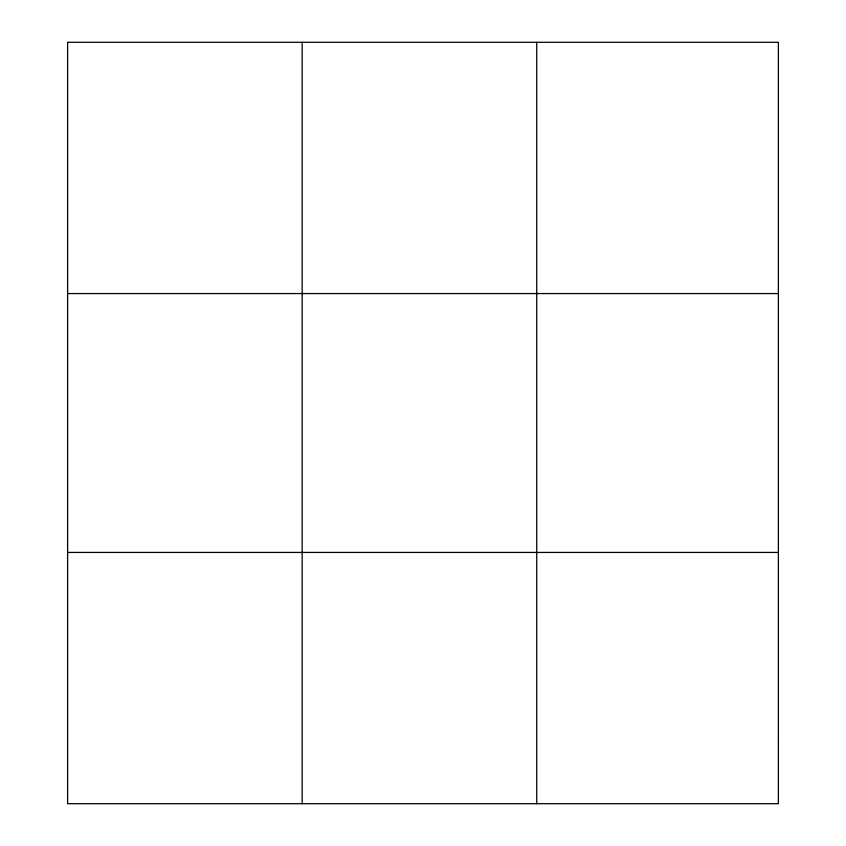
<?xml version="1.0" encoding="UTF-8"?>
<svg xmlns="http://www.w3.org/2000/svg" width="846" height="846" viewBox="0 0 846 846"><rect width="100%" height="100%" fill="white"/><g stroke="black" fill="none" stroke-linecap="round" stroke-linejoin="round"><path stroke-width="1.27" d="M302.17 42.3L302.17 803.7M536.724 42.3L536.724 803.7M67.617 293.562L778.383 293.562M67.617 552.438L778.383 552.438M778.383 740.885L778.383 803.7L67.617 803.7L67.617 42.3L778.383 42.3L778.383 740.885"/></g></svg>
